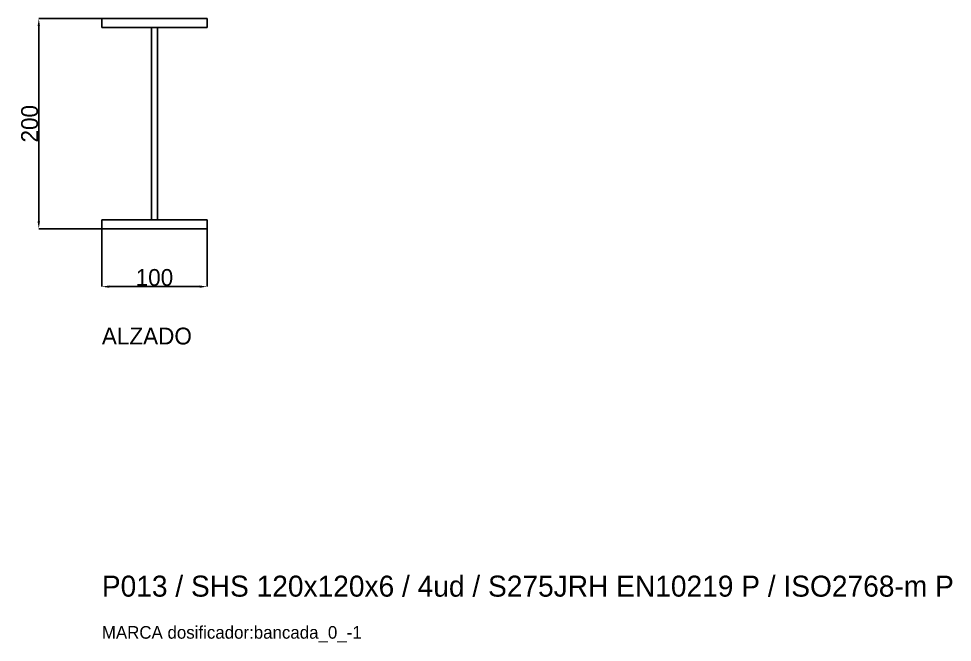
# Model space of a CAD drawing. Header units: millimetres. Extents: x -79 to 13940, y -87340 to 371.
# Drawn here: x -79 to 809, y -14575 to -13981 of the extents above; entities that cross this region are included whole.
import ezdxf

# ---------------------------------------------------------------- set-up
doc = ezdxf.new("R2010")
doc.units = ezdxf.units.MM
for name, color, linetype in [('R18_COTAS_P', 1, 'Continuous'), ('R18_PIEZAS_P', 3, 'Continuous'), ('R18_TEXTOS', 7, 'Continuous')]:
    doc.layers.add(name, color=color, linetype=linetype)
doc.dimstyles.get("Standard").update_dxf_attribs({"dimtxt": 2.5, "dimasz": 2.5, "dimexe": 1.25, "dimexo": 0.625, "dimtad": 1, "dimcen": 2.5, "dimazin": 3, "dimtfac": 1, "dimtmove": 0, "dimatfit": 3})

# ---------------------------------------------------------------- blocks, each defined once
blk = doc.blocks.new('_CLOSEDFILLED')
at = {"color": 0, "linetype": 'BYBLOCK'}
blk.add_solid([(-1, 0.16), (0, 0), (-1, -0.16)], dxfattribs=at)
blk = doc.blocks.new('*D71')
for p, q in [((0, -14181.17), (0, -14236.17)), ((100, -14181.17), (100, -14236.17)), ((7, -14236.17), (93, -14236.17))]:
    blk.add_line(p, q)
at = {"layer": 'Defpoints'}
for p in [(0, -14181.17), (100, -14181.17), (0, -14236.17)]:
    blk.add_point(p, dxfattribs=at)
at = {"layer": 'R18_COTAS_P', "xscale": 7, "yscale": 7, "rotation": 180}
blk.add_blockref('_CLOSEDFILLED', (0, -14236.17), dxfattribs=at)
at = {"layer": 'R18_COTAS_P', "xscale": 7, "yscale": 7}
blk.add_blockref('_CLOSEDFILLED', (100, -14236.17), dxfattribs=at)
at = {"layer": 'R18_COTAS_P', "insert": (50, -14227.54), "char_height": 16, "attachment_point": 5}
blk.add_mtext('100', dxfattribs=at)
blk = doc.blocks.new('*D72')
for p, q in [((0, -13981.17), (-60, -13981.17)), ((-60, -14174.17), (-60, -13988.17)), ((0, -14181.17), (-60, -14181.17))]:
    blk.add_line(p, q)
at = {"layer": 'Defpoints'}
for p in [(0, -13981.17), (-60, -14181.17), (0, -14181.17)]:
    blk.add_point(p, dxfattribs=at)
at = {"layer": 'R18_COTAS_P', "xscale": 7, "yscale": 7}
for p, rotation in [((-60, -13981.17), 90), ((-60, -14181.17), 270)]:
    blk.add_blockref('_CLOSEDFILLED', p, dxfattribs=dict(at, rotation=rotation))
at = {"layer": 'R18_COTAS_P', "insert": (-68.62, -14081.17), "char_height": 16, "attachment_point": 5, "rotation": 90}
blk.add_mtext('200', dxfattribs=at)

msp = doc.modelspace()

# ---------------------------------------------------------------- linework, layer by layer
at = {"layer": 'R18_PIEZAS_P'}
for p, q in [((0, -13981.168), (100, -13981.168)), ((0, -13989.668), (0, -13981.168)), ((100, -13989.668), (100, -13981.168)), ((0, -13989.668), (100, -13989.668)), ((47.2, -13989.668), (52.8, -13989.668)), ((47.2, -14172.668), (47.2, -13989.668)), ((52.8, -14172.668), (52.8, -13989.668)), ((0, -14172.668), (100, -14172.668)), ((0, -14181.168), (0, -14172.668)), ((47.2, -14172.668), (52.8, -14172.668)), ((100, -14181.168), (100, -14172.668)), ((0, -14181.168), (100, -14181.168))]:
    msp.add_line(p, q, dxfattribs=at)

# ---------------------------------------------------------------- texts
at = {"layer": 'R18_TEXTOS'}
for s, height, p in [('ALZADO', 16, (0, -14291.168)), ('P013 / SHS 120x120x6 / 4ud / S275JRH EN10219 P / ISO2768-m P', 20, (0, -14531.168)), ('MARCA dosificador:bancada_0_-1', 12, (0, -14571.168))]:
    msp.add_text(s, height=height, dxfattribs=at).set_placement(p)

# ---------------------------------------------------------------- dimensions: what is measured, and where the dimension line sits
at = {"layer": 'R18_COTAS_P'}
dim = msp.add_linear_dim(base=(-60, -14181.168), p1=(0, -14181.168), p2=(0, -13981.168), angle=90, dimstyle='Standard', override={"dimtxt": 16, "dimasz": 7, "dimtad": 1, "dimdec": 2}, dxfattribs=at)
dim.commit()
dim.dimension.update_dxf_attribs({"geometry": '*D72', "text_midpoint": (-68.625, -14081.168)})
dim = msp.add_linear_dim(base=(0, -14236.168), p1=(0, -14181.168), p2=(100, -14181.168), dimstyle='Standard', override={"dimtxt": 16, "dimasz": 7, "dimtad": 1, "dimdec": 2}, dxfattribs=at)
dim.commit()
dim.dimension.update_dxf_attribs({"geometry": '*D71', "text_midpoint": (50, -14227.543)})

doc.saveas('drawing.dxf')
